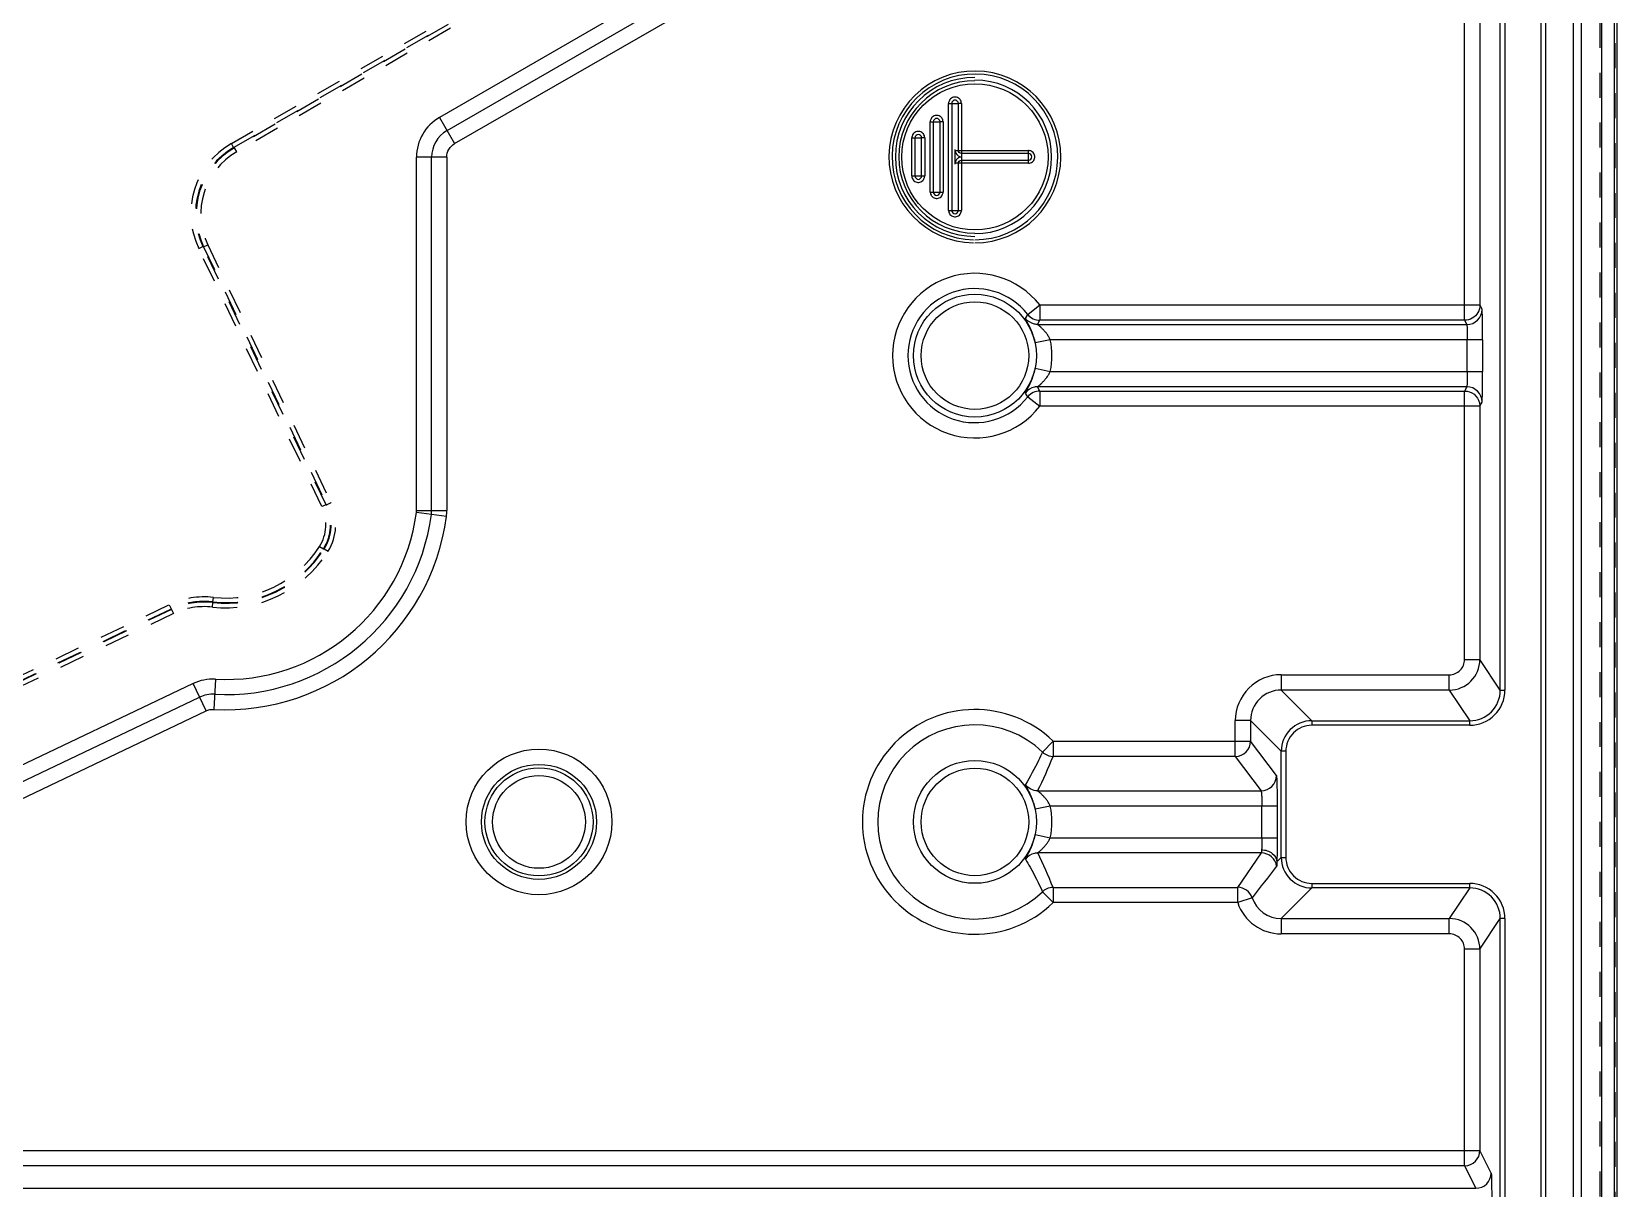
# Model space of a CAD drawing. Header units: millimetres. Extents: x -1265 to 1982, y -12197 to 1934.
# Drawn here: x 1095.9 to 1199.5, y 56.8 to 132.4 of the extents above; entities that cross this region are included whole.
import ezdxf

# ---------------------------------------------------------------- set-up
doc = ezdxf.new("R2010")
doc.units = ezdxf.units.MM
doc.header["$LTSCALE"] = 16.335
doc.linetypes.add('HIDDEN', pattern=[0.2, 0.1, -0.1])
doc.layers.get('0').update_dxf_attribs({"linetype": 'CONTINUOUS'})
doc.layers.add('DEFAULT_2', color=8, linetype='HIDDEN')

msp = doc.modelspace()

# ---------------------------------------------------------------- linework, layer by layer
at = {"color": 7, "linetype": 'Continuous'}
for p, q in [((1196.647, -113.76), (1196.647, 201.501)), ((1197.147, 201.501), (1197.147, -113.76)), ((1194.518, 200.871), (1194.518, -113.13)), ((1194.833, 200.887), (1194.833, -113.146)), ((1199.518, -68.13), (1199.518, 161.87)), ((1198.504, -66.198), (1198.504, 159.939)), ((1199.304, 159.939), (1199.304, -66.198)), ((1191.871, 89.341), (1191.871, 148.4)), ((1192.171, 148.4), (1192.171, 89.341)), ((1154.948, 145.529), (1122.509, 126.8)), ((1123.004, 125.944), (1155.442, 144.672)), ((1189.535, 113.536), (1189.535, 144.942)), ((1123.498, 125.088), (1155.936, 143.816)), ((1190.535, 143.953), (1190.535, 114.535)), ((1155.799, 127.72), (1156.401, 127.72)), ((1155.799, 120.72), (1155.799, 127.72)), ((1155.999, 127.72), (1155.999, 120.72)), ((1156.636, 127.72), (1156.436, 127.72)), ((1156.436, 124.639), (1156.436, 127.72)), ((1156.636, 127.72), (1156.633, 124.037)), ((1122.509, 126.8), (1123.498, 125.088)), ((1154.599, 126.52), (1155.201, 126.52)), ((1154.599, 121.92), (1154.599, 126.52)), ((1154.799, 126.52), (1154.799, 121.92)), ((1155.436, 126.52), (1155.236, 126.52)), ((1155.236, 121.92), (1155.236, 126.52)), ((1155.436, 126.52), (1155.436, 121.92)), ((1153.399, 125.47), (1154.001, 125.47)), ((1153.399, 122.97), (1153.399, 125.47)), ((1153.599, 125.47), (1153.599, 122.97)), ((1154.236, 125.47), (1154.036, 125.47)), ((1154.036, 122.97), (1154.036, 125.47)), ((1154.236, 125.47), (1154.236, 122.97)), ((1156.201, 124.636), (1156.401, 124.636)), ((1156.21, 124.693), (1156.21, 123.747)), ((1156.436, 124.639), (1161.018, 124.639)), ((1161.018, 124.439), (1156.636, 124.439)), ((1161.018, 124.037), (1161.018, 124.639)), ((1122.987, 124.204), (1121.01, 124.204)), ((1121.01, 101.082), (1121.01, 124.204)), ((1121.999, 101.082), (1121.999, 124.204)), ((1122.987, 124.204), (1122.987, 101.082)), ((1156.401, 123.805), (1156.201, 123.805)), ((1161.018, 123.802), (1156.436, 123.802)), ((1156.436, 120.72), (1156.436, 123.802)), ((1156.636, 124.002), (1161.018, 124.002)), ((1156.636, 124.002), (1156.636, 120.72)), ((1161.018, 123.802), (1161.018, 124.002)), ((1153.399, 122.97), (1154.001, 122.97)), ((1154.036, 122.97), (1154.236, 122.97)), ((1154.599, 121.92), (1155.201, 121.92)), ((1155.236, 121.92), (1155.436, 121.92)), ((1155.799, 120.72), (1156.401, 120.72)), ((1156.436, 120.72), (1156.636, 120.72)), ((1160.974, 113.92), (1161.761, 114.535)), ((1161.757, 114.535), (1190.535, 114.535)), ((1161.761, 114.535), (1161.761, 113.536)), ((1190.676, 114.254), (1190.535, 114.535)), ((1160.818, 113.659), (1160.974, 113.92)), ((1161.621, 113.254), (1161.761, 113.536)), ((1161.621, 113.254), (1189.676, 113.254)), ((1189.535, 113.536), (1161.761, 113.536)), ((1189.535, 113.536), (1189.676, 113.254)), ((1162.446, 112.255), (1161.468, 112.049)), ((1190.709, 112.255), (1162.446, 112.255)), ((1189.71, 110.186), (1189.71, 112.255)), ((1190.709, 112.255), (1190.709, 110.186)), ((1161.468, 110.391), (1162.446, 110.186)), ((1162.446, 110.186), (1190.709, 110.186)), ((1189.676, 109.187), (1161.621, 109.187)), ((1161.761, 108.905), (1161.621, 109.187)), ((1161.761, 108.905), (1189.535, 108.905)), ((1161.761, 108.905), (1161.761, 107.906)), ((1189.676, 109.187), (1189.535, 108.905)), ((1189.535, 91.344), (1189.535, 108.905)), ((1160.974, 108.521), (1161.761, 107.906)), ((1190.535, 107.906), (1161.761, 107.906)), ((1190.535, 107.906), (1190.676, 108.187)), ((1190.535, 107.906), (1190.535, 91.344)), ((1122.962, 100.691), (1121.001, 100.951)), ((1121.01, 101.082), (1122.987, 101.082)), ((1189.535, 91.344), (1190.535, 91.344)), ((1191.871, 89.341), (1190.535, 91.344)), ((1177.543, 90.344), (1188.535, 90.344)), ((1177.543, 90.344), (1177.543, 89.345)), ((1188.535, 89.345), (1188.535, 90.344)), ((1106.403, 89.768), (1064.186, 69.632)), ((1107.254, 87.983), (1106.403, 89.768)), ((1107.857, 90.056), (1107.749, 88.081)), ((1188.535, 89.345), (1177.543, 89.345)), ((1179.547, 87.341), (1177.543, 89.345)), ((1188.535, 89.345), (1189.871, 87.341)), ((1191.871, 89.341), (1192.171, 89.341)), ((1064.611, 68.739), (1106.828, 88.876)), ((1065.037, 67.847), (1107.254, 87.983)), ((1175.543, 87.345), (1174.544, 87.345)), ((1174.544, 85.002), (1174.544, 87.345)), ((1175.543, 87.345), (1177.547, 85.341)), ((1175.543, 87.345), (1175.543, 86.001)), ((1179.547, 87.341), (1189.871, 87.341)), ((1179.547, 87.341), (1179.547, 87.041)), ((1189.871, 87.041), (1189.871, 87.341)), ((1189.871, 87.041), (1179.547, 87.041)), ((1161.936, 85.283), (1162.631, 86.001)), ((1162.631, 86.001), (1175.543, 86.001)), ((1162.631, 86.001), (1162.631, 85.002)), ((1177.229, 83.754), (1175.543, 86.001)), ((1177.847, 85.341), (1177.547, 85.341)), ((1177.547, 78.399), (1177.547, 85.341)), ((1177.847, 85.341), (1177.847, 78.399)), ((1174.544, 85.002), (1162.63, 85.002)), ((1174.544, 85.002), (1176.229, 82.754)), ((1161.622, 82.754), (1176.229, 82.754)), ((1162.446, 81.755), (1161.468, 81.549)), ((1177.279, 81.755), (1162.446, 81.755)), ((1176.28, 79.686), (1176.28, 81.755)), ((1177.279, 81.755), (1177.279, 79.686)), ((1161.468, 79.891), (1162.446, 79.686)), ((1162.446, 79.686), (1177.279, 79.686)), ((1176.255, 78.687), (1161.622, 78.687)), ((1174.7, 76.439), (1176.255, 78.687)), ((1177.547, 78.399), (1177.259, 78.111)), ((1177.547, 78.399), (1177.847, 78.399)), ((1162.631, 75.439), (1161.936, 76.157)), ((1162.63, 76.439), (1174.7, 76.439)), ((1162.631, 76.439), (1162.631, 75.439)), ((1174.7, 75.439), (1174.7, 76.439)), ((1175.647, 75.758), (1174.7, 75.439)), ((1177.543, 74.396), (1179.547, 76.4)), ((1179.547, 76.7), (1189.871, 76.7)), ((1179.547, 76.7), (1179.547, 76.4)), ((1189.871, 76.4), (1179.547, 76.4)), ((1189.871, 76.4), (1188.535, 74.396)), ((1189.871, 76.4), (1189.871, 76.7)), ((1174.7, 75.439), (1162.631, 75.439)), ((1177.543, 74.396), (1188.535, 74.396)), ((1177.543, 74.396), (1177.543, 73.396)), ((1188.535, 73.396), (1188.535, 74.396)), ((1190.535, 72.396), (1191.871, 74.4)), ((1192.171, 74.4), (1191.871, 74.4)), ((1191.871, -66.659), (1191.871, 74.4)), ((1192.171, 74.4), (1192.171, -66.659)), ((1188.535, 73.396), (1177.543, 73.396)), ((1190.535, 72.396), (1189.535, 72.396)), ((1189.535, 58.234), (1189.535, 72.396)), ((1190.535, 72.396), (1190.535, 59.233)), ((1063.467, 59.233), (1190.535, 59.233)), ((1191.274, 57.754), (1190.535, 59.233)), ((1189.535, 58.234), (1064.456, 58.234)), ((1189.535, 58.234), (1190.275, 56.754)), ((963.518, 56.754), (1190.275, 56.754))]:
    msp.add_line(p, q, dxfattribs=at)
for centre, radius in [((1157.518, 124.22), 4.782), ((1157.518, 111.22), 4.017), ((1157.518, 111.22), 3.517), ((1129.018, 80.72), 4.762), ((1129.018, 80.72), 3.763), ((1129.018, 80.72), 3.534), ((1157.518, 80.72), 4.017), ((1157.518, 80.72), 3.517), ((1129.018, 80.72), 3.034)]:
    msp.add_circle(centre, radius, dxfattribs=at)
for centre, radius, start, end in [((1157.518, 124.22), 5.618, 269.91869, 268.97412), ((1157.518, 124.22), 5.418, 270, 269.05576), ((1157.518, 124.22), 5.2, 90, 270), ((1157.518, 124.22), 4.983, 90, 270), ((1157.518, 124.22), 5.017, 270, 90), ((1124.008, 124.204), 2.997, 119.99198, 180.00802), ((1124.008, 124.204), 2.009, 119.99535, 180.00465), ((1156.691, 124.745), 0.524, 257.81806, 269.98715), ((1157.518, 111.22), 5.385, 38.02326, 322.00377), ((1157.518, 111.22), 4.385, 37.99623, 322.00377), ((1189.675, 114.254), 1, 270.02902, 359.94479), ((1161.762, 114.536), 1.001, 218.01802, 269.95412), ((1157.518, 111.22), 5.036, 348.14693, 11.85307), ((1161.762, 107.904), 1.001, 90.04624, 141.98217), ((1189.675, 108.186), 1, 0.05521, 89.97098), ((1108.544, 102.603), 14.543, 266.86543, 352.44607), ((1108.544, 102.603), 13.555, 266.86543, 352.44607), ((1108.544, 102.603), 12.566, 266.8654, 352.44607), ((1120.01, 101.082), 1.001, 352.45029, 359.99578), ((1120.011, 101.082), 1.988, 352.44606, 0.00002), ((1120.011, 101.082), 2.977, 352.44607, 0.00001), ((1188.535, 91.345), 2, 270.01308, 359.98692), ((1188.535, 91.344), 1, 270.00003, 0.01088), ((1177.542, 87.346), 2.999, 89.98948, 180.01052), ((1177.541, 87.347), 1.998, 89.96413, 180.03587), ((1189.871, 89.34), 2.299, 270.0029, 0.01676), ((1189.871, 89.34), 1.999, 269.99612, 0.01806), ((1157.518, 80.72), 7.351, 45.92408, 314.07592), ((1179.547, 85.341), 1.999, 90.00039, 179.99961), ((1157.518, 80.72), 6.351, 45.93179, 314.06616), ((1179.546, 85.342), 1.699, 89.98821, 180.01179), ((1174.543, 86.002), 1, 270.03778, 359.94694), ((1134.299, 96.356), 30.521, 333.53419, 338.16003), ((1176.228, 83.755), 1.001, 270.05552, 359.92921), ((1157.518, 80.72), 5.036, 348.14693, 11.85307), ((1134.876, 65.343), 29.89, 21.79103, 26.51456), ((1297.401, -17.061), 153.099, 141.70379, 142.67983), ((1176.254, 77.686), 1.001, 7.59841, 89.9455), ((1179.547, 78.399), 1.999, 180.00036, 269.99964), ((1179.546, 78.399), 1.699, 179.98821, 270.01179), ((1174.692, 75.438), 1.003, 18.49221, 89.56455), ((1177.541, 76.394), 1.998, 198.55892, 270.0363), ((1189.871, 74.4), 2.299, 359.98414, 89.99624), ((1189.871, 74.401), 1.999, 359.98194, 90.00388), ((1177.542, 76.395), 2.999, 198.57572, 270.01122), ((1188.535, 72.396), 2, 0.01308, 89.98692), ((1188.535, 72.396), 1, 359.98912, 89.99997), ((1189.535, 59.234), 1, 270.01143, 359.96238), ((1190.274, 57.754), 1, 270.02902, 359.9448)]:
    msp.add_arc(centre, radius, start, end, dxfattribs=at)
for points in [[(1155.848, 127.915), (1155.817, 127.856), (1155.799, 127.787), (1155.799, 127.72)], [(1154.648, 126.715), (1154.617, 126.656), (1154.599, 126.587), (1154.599, 126.52)], [(1153.448, 125.665), (1153.417, 125.606), (1153.399, 125.537), (1153.399, 125.47)], [(1156.21, 124.693), (1156.21, 124.54), (1156.303, 124.371), (1156.434, 124.29)], [(1161.213, 124.59), (1161.153, 124.621), (1161.085, 124.639), (1161.018, 124.639)], [(1156.226, 123.865), (1156.216, 123.827), (1156.21, 123.787), (1156.21, 123.747)], [(1156.288, 124.004), (1156.26, 123.962), (1156.239, 123.914), (1156.226, 123.865)], [(1156.433, 124.15), (1156.375, 124.114), (1156.325, 124.062), (1156.288, 124.004)], [(1156.691, 124.22), (1156.602, 124.22), (1156.509, 124.197), (1156.433, 124.15)], [(1156.434, 124.29), (1156.479, 124.263), (1156.529, 124.243), (1156.581, 124.232)], [(1154.187, 122.775), (1154.218, 122.835), (1154.236, 122.903), (1154.236, 122.97)], [(1155.387, 121.725), (1155.418, 121.785), (1155.436, 121.853), (1155.436, 121.92)], [(1156.587, 120.525), (1156.618, 120.585), (1156.636, 120.653), (1156.636, 120.72)], [(1190.535, 114.535), (1190.535, 114.363), (1190.487, 114.186), (1190.401, 114.036)], [(1160.974, 108.521), (1160.922, 108.607), (1160.87, 108.694), (1160.817, 108.781)], [(1190.506, 108.141), (1190.525, 108.064), (1190.535, 107.985), (1190.535, 107.906)], [(1107.857, 90.056), (1107.364, 90.083), (1106.849, 89.981), (1106.403, 89.768)], [(1107.803, 89.068), (1107.472, 89.087), (1107.127, 89.018), (1106.828, 88.876)], [(1107.254, 87.983), (1107.406, 88.056), (1107.581, 88.09), (1107.749, 88.081)], [(1161.622, 82.754), (1161.322, 82.754), (1160.996, 82.918), (1160.818, 83.159)]]:
    msp.add_open_spline(points, degree=3, dxfattribs=at)
for points, knots in [([(1156.636, 127.72), (1156.636, 127.811), (1156.572, 127.999), (1156.325, 128.157), (1156.034, 128.131), (1155.89, 127.996), (1155.848, 127.915)], [0, 0, 0, 0, 0.2502816, 0.5003281, 0.7502234, 1, 1, 1, 1]), ([(1156.437, 127.72), (1156.437, 127.776), (1156.383, 127.887), (1156.218, 127.966), (1156.052, 127.887), (1155.999, 127.776), (1155.999, 127.72)], [0, 0, 0, 0, 0.2519277, 0.4999983, 0.7480677, 1, 1, 1, 1]), ([(1155.436, 126.52), (1155.436, 126.611), (1155.372, 126.799), (1155.125, 126.957), (1154.834, 126.931), (1154.69, 126.796), (1154.648, 126.715)], [0, 0, 0, 0, 0.2502816, 0.5003281, 0.7502234, 1, 1, 1, 1]), ([(1155.237, 126.52), (1155.237, 126.576), (1155.183, 126.687), (1155.018, 126.766), (1154.852, 126.687), (1154.799, 126.576), (1154.799, 126.52)], [0, 0, 0, 0, 0.2519277, 0.4999983, 0.7480677, 1, 1, 1, 1]), ([(1154.236, 125.47), (1154.236, 125.561), (1154.172, 125.749), (1153.925, 125.907), (1153.634, 125.881), (1153.49, 125.746), (1153.448, 125.665)], [0, 0, 0, 0, 0.2502816, 0.5003281, 0.7502234, 1, 1, 1, 1]), ([(1154.037, 125.47), (1154.037, 125.526), (1153.983, 125.637), (1153.818, 125.716), (1153.652, 125.637), (1153.599, 125.526), (1153.599, 125.47)], [0, 0, 0, 0, 0.2519277, 0.4999983, 0.7480677, 1, 1, 1, 1]), ([(1122.987, 124.204), (1122.987, 124.38), (1123.087, 124.735), (1123.346, 125), (1123.498, 125.088)], [0, 0, 0, 0, 0.5000045, 1, 1, 1, 1]), ([(1156.636, 124.439), (1156.584, 124.44), (1156.479, 124.484), (1156.436, 124.589), (1156.436, 124.639)], [0, 0, 0, 0, 0.5075565, 1, 1, 1, 1]), ([(1161.018, 123.802), (1161.109, 123.802), (1161.296, 123.866), (1161.454, 124.113), (1161.428, 124.404), (1161.293, 124.548), (1161.213, 124.59)], [0, 0, 0, 0, 0.2502823, 0.5003278, 0.7502225, 1, 1, 1, 1]), ([(1161.018, 124.001), (1161.073, 124.001), (1161.184, 124.055), (1161.263, 124.22), (1161.184, 124.386), (1161.073, 124.439), (1161.018, 124.439)], [0, 0, 0, 0, 0.2519323, 0.5000017, 0.7480723, 1, 1, 1, 1]), ([(1156.437, 123.802), (1156.437, 123.854), (1156.481, 123.959), (1156.586, 124.002), (1156.636, 124.002)], [0, 0, 0, 0, 0.5075565, 1, 1, 1, 1]), ([(1153.399, 122.97), (1153.399, 122.879), (1153.463, 122.692), (1153.71, 122.534), (1154.001, 122.56), (1154.145, 122.695), (1154.187, 122.775)], [0, 0, 0, 0, 0.2502823, 0.5003278, 0.7502225, 1, 1, 1, 1]), ([(1153.599, 122.97), (1153.599, 122.915), (1153.652, 122.804), (1153.818, 122.725), (1153.983, 122.804), (1154.037, 122.915), (1154.037, 122.97)], [0, 0, 0, 0, 0.2519323, 0.5000017, 0.7480723, 1, 1, 1, 1]), ([(1154.599, 121.92), (1154.599, 121.829), (1154.663, 121.642), (1154.91, 121.484), (1155.201, 121.51), (1155.345, 121.645), (1155.387, 121.725)], [0, 0, 0, 0, 0.2502816, 0.5003281, 0.7502234, 1, 1, 1, 1]), ([(1154.799, 121.92), (1154.799, 121.865), (1154.852, 121.754), (1155.018, 121.675), (1155.183, 121.754), (1155.237, 121.865), (1155.237, 121.92)], [0, 0, 0, 0, 0.2519277, 0.4999983, 0.7480677, 1, 1, 1, 1]), ([(1155.799, 120.72), (1155.799, 120.629), (1155.863, 120.442), (1156.11, 120.284), (1156.401, 120.31), (1156.545, 120.445), (1156.587, 120.525)], [0, 0, 0, 0, 0.2502823, 0.5003278, 0.7502225, 1, 1, 1, 1]), ([(1155.999, 120.72), (1155.999, 120.665), (1156.052, 120.554), (1156.218, 120.475), (1156.383, 120.554), (1156.437, 120.665), (1156.437, 120.72)], [0, 0, 0, 0, 0.2519323, 0.5000017, 0.7480723, 1, 1, 1, 1]), ([(1190.401, 114.036), (1190.315, 113.887), (1190.059, 113.629), (1189.708, 113.536), (1189.535, 113.536)], [0, 0, 0, 0, 0.4999885, 1, 1, 1, 1]), ([(1190.709, 112.255), (1190.709, 112.505), (1190.708, 112.868), (1190.704, 113.331), (1190.701, 113.627), (1190.694, 113.873), (1190.692, 114.06), (1190.68, 114.178), (1190.683, 114.238), (1190.676, 114.254)], [0, 0, 0, 0, 0.3747513, 0.5448924, 0.6948669, 0.8193207, 0.913843, 0.974716, 1, 1, 1, 1]), ([(1161.468, 112.049), (1161.444, 112.165), (1161.388, 112.387), (1161.284, 112.698), (1161.171, 112.971), (1161.061, 113.2), (1160.963, 113.383), (1160.893, 113.506), (1160.852, 113.58), (1160.831, 113.618), (1160.821, 113.642), (1160.816, 113.656), (1160.818, 113.659)], [0, 0, 0, 0, 0.2027026, 0.3932006, 0.5638608, 0.7105029, 0.8302724, 0.9202686, 0.9531345, 0.9774499, 0.9929896, 1, 1, 1, 1]), ([(1161.621, 113.254), (1161.549, 113.254), (1161.245, 113.294), (1160.956, 113.472), (1160.818, 113.659)], [0, 0, 0, 0, 0.2378358, 1, 1, 1, 1]), ([(1162.446, 112.255), (1162.417, 112.323), (1162.349, 112.456), (1162.225, 112.64), (1162.09, 112.807), (1161.955, 112.951), (1161.829, 113.069), (1161.735, 113.151), (1161.677, 113.2), (1161.645, 113.227), (1161.632, 113.24), (1161.619, 113.252), (1161.621, 113.254)], [0, 0, 0, 0, 0.1709536, 0.3418966, 0.5075345, 0.6613882, 0.7961342, 0.9033935, 0.9439231, 0.9741992, 0.9931134, 1, 1, 1, 1]), ([(1189.676, 113.254), (1189.682, 113.248), (1189.682, 113.215), (1189.691, 113.158), (1189.695, 113.063), (1189.701, 112.941), (1189.704, 112.793), (1189.708, 112.561), (1189.71, 112.38), (1189.71, 112.255)], [0, 0, 0, 0, 0.026378, 0.0879338, 0.1820646, 0.3058672, 0.4557907, 0.6258517, 1, 1, 1, 1]), ([(1160.818, 108.781), (1160.816, 108.785), (1160.821, 108.799), (1160.831, 108.823), (1160.852, 108.861), (1160.893, 108.935), (1160.963, 109.057), (1161.06, 109.24), (1161.171, 109.468), (1161.284, 109.742), (1161.387, 110.054), (1161.444, 110.276), (1161.468, 110.391)], [0, 0, 0, 0, 0.0070116, 0.0225624, 0.0467977, 0.0795344, 0.1693569, 0.2889832, 0.4353315, 0.6058575, 0.7975029, 1, 1, 1, 1]), ([(1161.621, 109.187), (1161.619, 109.189), (1161.632, 109.201), (1161.645, 109.214), (1161.677, 109.241), (1161.735, 109.29), (1161.829, 109.371), (1161.955, 109.49), (1162.09, 109.634), (1162.225, 109.8), (1162.349, 109.984), (1162.417, 110.117), (1162.446, 110.186)], [0, 0, 0, 0, 0.0068866, 0.0258008, 0.0560769, 0.0966065, 0.2038658, 0.3386118, 0.4924655, 0.6581034, 0.8290464, 1, 1, 1, 1]), ([(1189.71, 110.186), (1189.71, 110.061), (1189.708, 109.88), (1189.704, 109.648), (1189.701, 109.5), (1189.695, 109.378), (1189.691, 109.283), (1189.682, 109.226), (1189.682, 109.193), (1189.676, 109.187)], [0, 0, 0, 0, 0.3741483, 0.5442093, 0.6941328, 0.8179354, 0.9120662, 0.973622, 1, 1, 1, 1]), ([(1190.676, 108.187), (1190.683, 108.202), (1190.68, 108.263), (1190.692, 108.38), (1190.694, 108.568), (1190.701, 108.814), (1190.704, 109.11), (1190.708, 109.573), (1190.709, 109.936), (1190.709, 110.186)], [0, 0, 0, 0, 0.0252839, 0.0861569, 0.1806793, 0.305133, 0.4551075, 0.6252486, 1, 1, 1, 1]), ([(1161.621, 109.187), (1161.549, 109.187), (1161.245, 109.146), (1160.956, 108.968), (1160.817, 108.781)], [0, 0, 0, 0, 0.2378406, 1, 1, 1, 1]), ([(1189.535, 108.905), (1189.753, 108.905), (1190.202, 108.754), (1190.454, 108.353), (1190.506, 108.141)], [0, 0, 0, 0, 0.4998292, 1, 1, 1, 1]), ([(1161.936, 85.283), (1161.852, 85.103), (1161.51, 84.38), (1161.132, 83.673), (1160.818, 83.159)], [0, 0, 0, 0, 0.2484553, 1, 1, 1, 1]), ([(1161.936, 85.283), (1161.981, 85.24), (1162.181, 85.084), (1162.44, 85.002), (1162.631, 85.002)], [0, 0, 0, 0, 0.2470483, 1, 1, 1, 1]), ([(1161.468, 81.549), (1161.444, 81.665), (1161.388, 81.887), (1161.284, 82.198), (1161.171, 82.471), (1161.061, 82.7), (1160.963, 82.883), (1160.893, 83.006), (1160.851, 83.08), (1160.831, 83.118), (1160.821, 83.141), (1160.816, 83.156), (1160.818, 83.159)], [0, 0, 0, 0, 0.2027626, 0.3933177, 0.5640289, 0.710719, 0.8305176, 0.9205646, 0.9534769, 0.9777366, 0.9930908, 1, 1, 1, 1]), ([(1177.229, 83.754), (1177.232, 83.749), (1177.235, 83.731), (1177.24, 83.698), (1177.244, 83.646), (1177.251, 83.542), (1177.258, 83.373), (1177.265, 83.127), (1177.271, 82.831), (1177.278, 82.368), (1177.279, 82.005), (1177.279, 81.755)], [0, 0, 0, 0, 0.0083349, 0.0255848, 0.0516922, 0.0864929, 0.1810018, 0.3054233, 0.4553586, 0.6254326, 1, 1, 1, 1]), ([(1162.446, 81.755), (1162.417, 81.823), (1162.349, 81.956), (1162.225, 82.14), (1162.09, 82.307), (1161.955, 82.451), (1161.829, 82.569), (1161.735, 82.651), (1161.677, 82.7), (1161.645, 82.727), (1161.632, 82.74), (1161.619, 82.752), (1161.621, 82.754)], [0, 0, 0, 0, 0.1709537, 0.3418967, 0.5075345, 0.6613882, 0.7961342, 0.9033935, 0.9439231, 0.9741991, 0.9931134, 1, 1, 1, 1]), ([(1176.229, 82.754), (1176.237, 82.749), (1176.24, 82.715), (1176.251, 82.658), (1176.258, 82.563), (1176.266, 82.441), (1176.272, 82.293), (1176.278, 82.061), (1176.28, 81.88), (1176.28, 81.755)], [0, 0, 0, 0, 0.0273401, 0.0891717, 0.1833343, 0.3070225, 0.4567324, 0.6265138, 1, 1, 1, 1]), ([(1160.818, 78.282), (1160.816, 78.285), (1160.822, 78.3), (1160.831, 78.323), (1160.852, 78.361), (1160.893, 78.435), (1160.963, 78.557), (1161.06, 78.74), (1161.171, 78.968), (1161.284, 79.242), (1161.387, 79.554), (1161.444, 79.776), (1161.468, 79.891)], [0, 0, 0, 0, 0.0069883, 0.0224758, 0.0466363, 0.0793142, 0.1691234, 0.2888098, 0.4352035, 0.6057627, 0.7974554, 1, 1, 1, 1]), ([(1161.621, 78.687), (1161.619, 78.689), (1161.632, 78.701), (1161.645, 78.714), (1161.677, 78.741), (1161.735, 78.79), (1161.829, 78.871), (1161.955, 78.99), (1162.09, 79.134), (1162.225, 79.3), (1162.349, 79.484), (1162.417, 79.617), (1162.446, 79.686)], [0, 0, 0, 0, 0.0068866, 0.0258009, 0.0560769, 0.0966065, 0.2038658, 0.3386118, 0.4924655, 0.6581033, 0.8290463, 1, 1, 1, 1]), ([(1176.26, 78.899), (1176.258, 78.869), (1176.255, 78.819), (1176.258, 78.752), (1176.258, 78.714), (1176.26, 78.69), (1176.255, 78.687)], [0, 0, 0, 0, 0.415801, 0.7214915, 0.916011, 1, 1, 1, 1]), ([(1176.28, 79.686), (1176.28, 79.611), (1176.278, 79.349), (1176.272, 79.086), (1176.26, 78.899)], [0, 0, 0, 0, 0.2848132, 1, 1, 1, 1]), ([(1176.26, 78.899), (1176.384, 78.897), (1176.633, 78.851), (1177.051, 78.654), (1177.255, 78.32), (1177.259, 78.111)], [0, 0, 0, 0, 0.2703465, 0.5438154, 1, 1, 1, 1]), ([(1177.279, 79.686), (1177.279, 79.536), (1177.278, 79.011), (1177.272, 78.486), (1177.259, 78.111)], [0, 0, 0, 0, 0.2852736, 1, 1, 1, 1]), ([(1161.621, 78.687), (1161.549, 78.687), (1161.245, 78.646), (1160.956, 78.469), (1160.818, 78.281)], [0, 0, 0, 0, 0.2378358, 1, 1, 1, 1]), ([(1160.818, 78.281), (1160.923, 78.109), (1161.327, 77.419), (1161.685, 76.701), (1161.936, 76.157)], [0, 0, 0, 0, 0.2518004, 1, 1, 1, 1]), ([(1177.259, 78.111), (1177.257, 78.07), (1177.255, 78), (1177.255, 77.91), (1177.252, 77.855), (1177.251, 77.825), (1177.246, 77.818)], [0, 0, 0, 0, 0.4195682, 0.7212583, 0.9125701, 1, 1, 1, 1]), ([(1162.631, 76.439), (1162.567, 76.439), (1162.314, 76.411), (1162.072, 76.289), (1161.936, 76.157)], [0, 0, 0, 0, 0.2525952, 1, 1, 1, 1]), ([(1191.274, 57.754), (1191.282, 57.738), (1191.279, 57.678), (1191.291, 57.56), (1191.293, 57.373), (1191.299, 57.127), (1191.303, 56.831), (1191.307, 56.368), (1191.308, 56.005), (1191.308, 55.755)], [0, 0, 0, 0, 0.0252719, 0.0861323, 0.1806552, 0.3051201, 0.4551205, 0.6252715, 1, 1, 1, 1])]:
    msp.add_open_spline(points, degree=3, knots=knots, dxfattribs=at)
at = {"layer": 'DEFAULT_2', "color": 8, "linetype": 'HIDDEN'}
for p, q in [((1198.386, 276.741), (1198.386, -115)), ((1199.386, -115), (1199.386, 276.741)), ((1108.904, 125.093), (1162.54, 156.059)), ((1109.053, 124.833), (1162.69, 155.8)), ((1162.698, 155.759), (1109.104, 124.817)), ((1162.848, 155.5), (1109.255, 124.558)), ((1109.053, 124.833), (1108.904, 125.093)), ((1109.053, 124.833), (1109.104, 124.817)), ((1109.254, 124.557), (1109.104, 124.817)), ((1106.771, 118.225), (1107.042, 118.354)), ((1114.824, 101.342), (1106.771, 118.225)), ((1107.042, 118.354), (1107.093, 118.338)), ((1115.095, 101.471), (1107.042, 118.354)), ((1107.093, 118.338), (1107.363, 118.467)), ((1107.093, 118.338), (1115.139, 101.469)), ((1107.364, 118.467), (1115.41, 101.598)), ((1115.41, 101.598), (1115.139, 101.469)), ((1115.095, 101.471), (1114.824, 101.342)), ((1115.095, 101.471), (1115.139, 101.469)), ((1114.671, 98.742), (1114.925, 98.582)), ((1114.925, 98.582), (1114.977, 98.591)), ((1114.977, 98.591), (1115.231, 98.433)), ((1107.693, 95.109), (1107.726, 95.407)), ((1041.417, 64.67), (1104.848, 94.925)), ((1041.543, 64.398), (1104.972, 94.652)), ((1104.989, 94.617), (1041.56, 64.363)), ((1105.113, 94.344), (1041.686, 64.091)), ((1104.848, 94.925), (1105.113, 94.344)), ((1107.661, 94.772), (1107.695, 95.07)), ((1107.695, 95.07), (1107.693, 95.109))]:
    msp.add_line(p, q, dxfattribs=at)
for centre, radius, start, end in [((1111.551, 120.506), 5.296, 119.98667, 205.51333), ((1111.559, 120.503), 5.002, 120.05784, 205.44216), ((1111.603, 120.49), 4.997, 119.99752, 205.50248), ((1111.601, 120.49), 4.696, 119.98158, 205.51842), ((1112.434, 100.178), 3.297, 328.04383, 25.50713), ((1112.389, 100.18), 2.698, 327.77776, 25.50316), ((1112.389, 100.18), 2.998, 327.77624, 25.50457), ((1112.434, 100.178), 2.998, 328.04377, 25.50704), ((1108.544, 102.603), 7.542, 263.51464, 327.7807), ((1108.544, 102.603), 7.581, 263.56578, 328.05081), ((1108.544, 102.603), 7.242, 263.51452, 327.78061), ((1108.544, 102.603), 7.881, 263.56569, 328.05071), ((1107.128, 90.145), 5.296, 83.51345, 115.50135), ((1107.135, 90.104), 4.997, 83.56542, 115.50034), ((1107.135, 90.104), 4.697, 83.56555, 115.50046)]:
    msp.add_arc(centre, radius, start, end, dxfattribs=at)
msp.add_open_spline([(1107.693, 95.109), (1107.232, 95.162), (1106.292, 95.135), (1105.395, 94.854), (1104.977, 94.655)], degree=3, knots=[0, 0, 0, 0, 0.5000005, 1, 1, 1, 1], dxfattribs=at)

doc.saveas('drawing.dxf')
